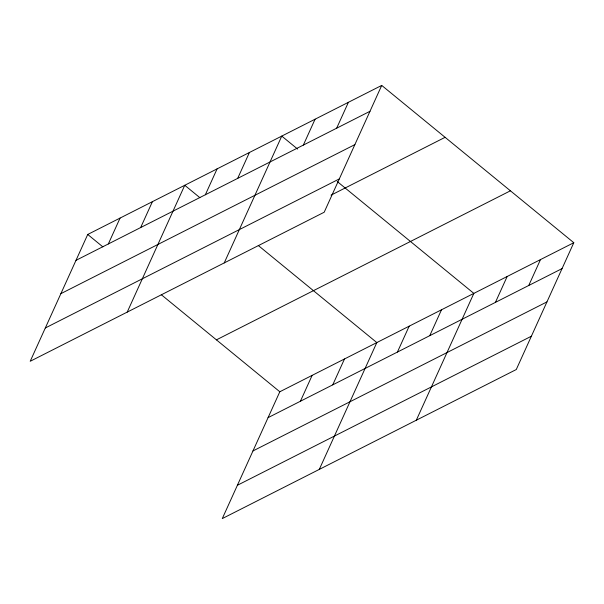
<?xml version="1.0" encoding="UTF-8"?>
<svg xmlns="http://www.w3.org/2000/svg" width="604" height="604" viewBox="0 0 604 604"><rect width="100%" height="100%" fill="white"/><g stroke="black" fill="none" stroke-linecap="round" stroke-linejoin="round"><path stroke-width="0.91" d="M381.72 85.413L87.731 234.465L30.2 361.29L324.189 212.238L381.72 85.413L573.8 242.71L516.269 369.535L222.28 518.587L279.811 391.762L573.8 242.71M108.327 243.956L120.068 218.074M140.664 227.557L152.404 201.676M127.218 312.102L184.748 185.277L199.871 197.667M205.345 194.767L217.085 168.886M237.682 178.369L249.422 152.487M224.235 262.914L281.766 136.096L297.613 149.067M303.344 145.081L315.084 119.199M336.662 128.191L348.402 102.31M300.407 401.252L312.147 375.363M332.744 384.854L344.484 358.972M319.297 469.399L376.828 342.574L258.293 245.503M397.424 352.064L409.165 326.183M429.761 335.665L441.501 309.784M416.315 420.21L473.846 293.385L337.228 181.51M495.423 302.377L507.164 276.496M528.742 285.488L540.482 259.607M75.991 260.347L369.98 111.302M60.876 293.657L354.873 144.613M45.308 327.98L339.305 178.927M331.052 195.145L445.11 137.319M216.421 339.856L510.41 190.804M268.07 417.643L562.06 268.599M252.955 450.954L546.952 301.902M237.387 485.276L531.384 336.224M87.731 234.465L102.854 246.855M161.276 294.692L279.811 391.762"/></g></svg>
